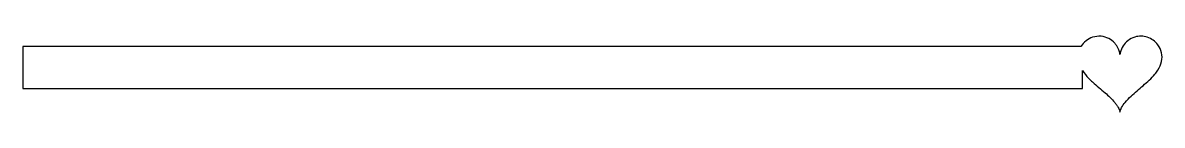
# Model space of a CAD drawing. Header units: millimetres. Extents: x -8 to 425, y 227 to 256.
import ezdxf

# ---------------------------------------------------------------- set-up
doc = ezdxf.new("R2010")
doc.units = ezdxf.units.MM
doc.layers.add('CUT', color=7, linetype='Continuous')

msp = doc.modelspace()

# ---------------------------------------------------------------- linework, layer by layer
at = {"layer": 'CUT'}
for p, q in [((-8, 251.65), (-8, 235.65)), ((394.44, 251.65), (-8, 251.65)), ((395, 235.65), (395, 242.49)), ((-8, 235.65), (395, 235.65))]:
    msp.add_line(p, q, dxfattribs=at)
msp.add_open_spline([(395, 242.49), (395.69, 241.45), (396.5, 240.5), (397.37, 239.61), (397.86, 239.11), (398.37, 238.62), (398.89, 238.15), (400.43, 236.74), (402.06, 235.42), (403.62, 234.04), (404.91, 232.9), (406.18, 231.72), (407.28, 230.39), (407.56, 230.06), (407.82, 229.71), (408.07, 229.35), (408.28, 229.05), (408.47, 228.74), (408.64, 228.43), (408.77, 228.19), (408.9, 227.95), (409, 227.68), (409.08, 227.49), (409.14, 227.28), (409.2, 227.12), (409.23, 227.02), (409.26, 226.93), (409.27, 226.77), (409.27, 226.71), (409.28, 226.65), (409.28, 226.65), (409.28, 226.65), (409.29, 226.71), (409.29, 226.77), (409.3, 226.93), (409.33, 227.02), (409.36, 227.12), (409.42, 227.28), (409.48, 227.49), (409.56, 227.68), (409.66, 227.95), (409.79, 228.19), (409.92, 228.43), (410.3, 229.12), (410.77, 229.78), (411.28, 230.39), (411.97, 231.23), (412.74, 232.01), (413.53, 232.76), (414.99, 234.15), (416.55, 235.42), (418.07, 236.74), (419.66, 238.11), (421.22, 239.51), (422.56, 241.13), (422.97, 241.63), (423.35, 242.15), (423.7, 242.7), (424.34, 243.71), (424.84, 244.81), (425.1, 245.98), (425.34, 247.07), (425.34, 248.2), (425.1, 249.29), (424.86, 250.36), (424.37, 251.38), (423.7, 252.26), (422.69, 253.6), (421.26, 254.62), (419.67, 255.15), (418.15, 255.67), (416.48, 255.72), (414.94, 255.26), (413.98, 254.97), (413.08, 254.5), (412.3, 253.87), (411.59, 253.31), (410.98, 252.63), (410.49, 251.87), (409.97, 251.07), (409.57, 250.19), (409.36, 249.26), (409.32, 249.06), (409.29, 248.85), (409.28, 248.65), (409.28, 248.6), (409.27, 248.71), (409.27, 248.8), (409.25, 249.08), (409.23, 249.15), (409.2, 249.26), (409.14, 249.43), (409.08, 249.71), (409, 249.96), (408.9, 250.29), (408.78, 250.58), (408.64, 250.86), (408.47, 251.2), (408.28, 251.55), (408.07, 251.87), (407.83, 252.24), (407.57, 252.59), (407.28, 252.91), (406.64, 253.62), (405.88, 254.23), (405.03, 254.68), (404.12, 255.16), (403.11, 255.46), (402.09, 255.55), (401.01, 255.64), (399.91, 255.5), (398.89, 255.15), (397.06, 254.54), (395.46, 253.28), (394.44, 251.65)], degree=3, knots=[0, 0, 0, 0, 3.728023, 3.728023, 3.728023, 5.835842, 5.835842, 5.835842, 12.104069, 12.104069, 12.104069, 17.276833, 17.276833, 17.276833, 18.589276, 18.589276, 18.589276, 19.666203, 19.666203, 19.666203, 20.502087, 20.502087, 20.502087, 21.096513, 21.096513, 21.096513, 21.451591, 21.451591, 21.451591, 21.569656, 21.569656, 21.569656, 21.687721, 21.687721, 21.687721, 22.042799, 22.042799, 22.042799, 22.637226, 22.637226, 22.637226, 23.473109, 23.473109, 23.473109, 25.862479, 25.862479, 25.862479, 29.1324, 29.1324, 29.1324, 35.171068, 35.171068, 35.171068, 41.451908, 41.451908, 41.451908, 43.396466, 43.396466, 43.396466, 46.978157, 46.978157, 46.978157, 50.299482, 50.299482, 50.299482, 53.604752, 53.604752, 53.604752, 58.627446, 58.627446, 58.627446, 63.43133, 63.43133, 63.43133, 66.423828, 66.423828, 66.423828, 69.129716, 69.129716, 69.129716, 71.992584, 71.992584, 71.992584, 72.604787, 72.604787, 72.604787, 72.760097, 72.760097, 72.760097, 73.216991, 73.216991, 73.216991, 73.949786, 73.949786, 73.949786, 74.919616, 74.919616, 74.919616, 76.079859, 76.079859, 76.079859, 77.382703, 77.382703, 77.382703, 80.257223, 80.257223, 80.257223, 83.340995, 83.340995, 83.340995, 86.582129, 86.582129, 86.582129, 92.343569, 92.343569, 92.343569, 92.343569], dxfattribs=at)

doc.saveas('drawing.dxf')
